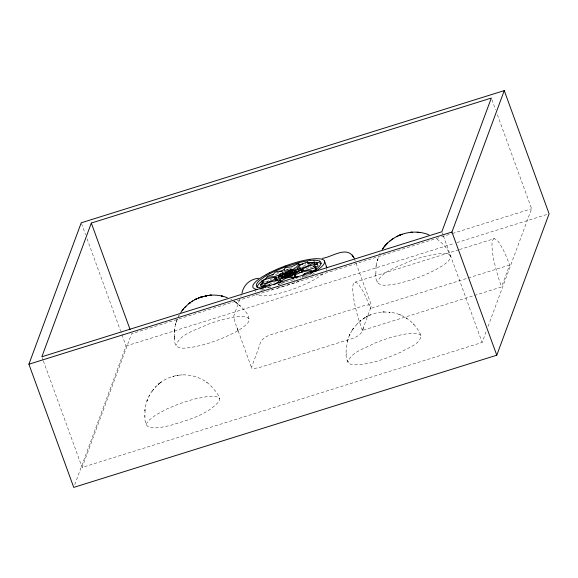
<?xml version="1.0" encoding="UTF-8"?>
<svg xmlns="http://www.w3.org/2000/svg" width="578" height="578" viewBox="0 0 578 578"><rect width="100%" height="100%" fill="white"/><g stroke="black" fill="none" stroke-linecap="round" stroke-linejoin="round"><path stroke-width="0.43" stroke-dasharray="2.89 2.17" d="M145.006 409.6L144.912 410.864C145.403 403.661 148.033 396.609 152.317 390.8L151.429 392.036L155.244 387.26L159.304 383.525L158.473 384.189M177.229 319.28C174.65 325.493 173.761 332.401 174.635 339.069L174.375 336.186L174.484 337.87L174.448 337.408C173.718 348.137 179.975 349.011 188.681 347.746C200.898 346.15 212.704 342.234 224.047 337.516C232.566 333.542 241.785 329.749 248.128 322.553C251.986 314.425 239.754 305.668 234.126 301.116L238.461 304.281M144.977 409.968C145.302 415.351 143.315 424.259 148.972 427.258C155.916 428.89 163.112 426.932 169.925 425.538C187.308 420.22 207.271 415.17 219.496 400.894C220.117 395.041 214.265 389.977 210.826 385.75C205.356 380.454 198.297 376.892 190.819 375.49C179.556 373.431 167.454 376.538 158.726 383.987L160.583 382.506M376.083 265.959L375.859 274.138L375.765 272.686M174.505 330.11L174.65 328.904M376.184 265.266L378.626 256.357M376.032 266.335L376.227 264.912M356.07 263.279L371.394 305.242L370.036 309.642M347.84 339.763C346.677 346.822 342.299 364.487 353.628 364.863C370.086 364.819 385.916 358.678 400.8 352.19C406.811 348.115 421.983 343.896 420.733 334.857C415.286 322.408 402.787 313.355 389.247 312.156L390.15 312.25L382.903 311.968L376.972 312.777L369.566 315.205L364.068 318.146L364.863 317.654M352.074 330.327L349.004 336.382L347.32 341.706M175.871 323.189L175.409 324.843L177.699 318.175M255.108 292.128L255.527 291.009M326.852 268.719L326.433 269.839A38.336 8.952 -20 0 1 326.079 270.446M363.396 327.574C362.262 335.796 353.758 338.361 346.8 340.211L260.483 367.175L253.778 368.67L251.914 368.461L251.509 367.615L251.835 366.524L259.58 345.536C261.458 334.669 274.666 334.286 283.018 330.948L364.458 305.531L370.296 304.678L371.394 305.242M176.066 322.495L176.225 322.025M240.788 296.449L241.171 295.401M74.75 484.653L126.055 345.984L120.816 331.584M486.069 331.808L482.131 342.451L82.134 467.45L131.603 333.737L158.798 325.241M239.646 299.599L233.779 315.877L234.408 320.812L238.454 331.772L236.836 327.249M459.568 249.523L494.327 238.649C499.038 240.332 500.786 245.982 503.257 249.898A39.253 7.413 72.6 0 1 508.965 263.163L509.63 265.027L501.509 286.984L362.327 330.471L370.455 308.493L368.338 302.944A39.008 7.369 72.6 0 0 362.312 290.084L358.844 284.81A39.55 7.471 72.6 0 0 354.993 282.143A39.044 7.377 72.6 0 0 352.782 287.895M488.042 326.476L531.601 208.745L497.116 113.989M379.594 254.161L380.064 253.207M148.9 396.385L149.601 395.02M178.183 317.076L179.541 314.548M178.739 316.022L178.978 315.588M352.168 330.183L357.818 323.153L364.971 317.589M153.004 389.875L153.726 388.98M156.046 386.444L155.244 387.26M357.941 323.037L357.182 323.81M281.081 284.036L284.073 281.558M322.9 273.849L319.923 276.125A38.423 8.966 -20 0 1 316.231 278.502L313.428 280.12A38.321 8.945 -20 0 1 308.76 282.548A37.78 8.822 -20 0 1 305.401 284.138A38.025 8.88 -20 0 1 300.069 286.442L294.52 288.603A38.076 8.887 -20 0 1 288.884 290.553L285.149 291.724A38.076 8.887 -20 0 1 279.673 293.241L274.478 294.44A38.025 8.88 -20 0 1 269.688 295.293A37.78 8.822 -20 0 1 266.776 295.669A38.321 8.945 -20 0 1 262.918 295.9L259.753 295.763A37.628 8.786 -20 0 1 258.07 295.452A38.321 8.945 -20 0 1 255.743 294.346M278.054 284.882L279.261 283.928M275.431 274.716L278.675 273.264M161.161 382.094L160.352 382.701L161.399 381.914M363.389 318.601L364.27 318.008L363.483 318.536M267.101 281.537L268.539 280.727M285.705 270.251L288.538 269.225M276.262 281.103L270.114 283.906M293.14 279.68L291.131 280.785L286.117 281.392M302.793 266.357L307.409 264.24M285.337 281.782L281.421 283.726L279.253 284.405L278.733 284.087L279.492 286.168M368.786 315.537L368.005 315.913M306.087 268.871L310.928 266.718M370.339 314.894L369.747 315.14L370.534 314.815M494.327 238.649L493.431 238.981C491.228 241.922 492.131 245.997 492.167 249.421A39.506 7.463 72.6 0 0 494.19 261.899L497.976 276.407L501.509 286.984M310.184 267.961L312.402 267.152M458.744 249.783L354.993 282.143M305.74 275.655L308.63 274.752M159.622 324.981L212.444 308.479M213.275 308.219L286.067 285.474M286.898 285.214L295.17 282.628M296.001 282.367L440.848 237.103M441.671 236.843L451.591 233.75M452.415 233.49L531.601 208.745M126.055 345.984L454.409 243.374M456.916 242.594L547.424 214.315M509.63 265.027L370.455 308.493M286.269 269.651L288.516 268.951M289.267 268.719L294.513 267.087M265.468 281.811L269.767 280.532M266.472 287.844L269.579 286.941M181.174 374.949L182.243 374.905M259.84 289.788L261.357 290.062A34.297 8.005 -20 0 0 262.224 290.149M400.373 314.959L399.579 314.663L400.662 315.068M230.745 299.202L231.865 299.823M296.247 278.394L297.432 279.116M233.931 301.001L235.029 301.723M206.194 381.964L207.17 382.636M407.194 318.731L405.908 317.842M436.816 239.01C443.073 243.36 448.701 249.689 450.732 257.08C449.59 261.249 445.349 263.568 442.083 265.981C428.414 274.398 413.125 280.055 397.498 283.574A38.227 8.923 -20 0 1 392.513 284.47C382.911 286.117 374.754 286.204 375.823 273.726M236.301 302.648L237.377 303.45M413.256 323.767L414.101 324.728M421.022 335.478C417.345 331.837 411.204 333.651 406.63 333.867C395.388 335.587 384.5 339.142 374.009 343.476C365.26 348.447 351.041 351.684 347.949 362.334M249.161 318.846C246.698 315.646 241.879 316.549 238.324 316.607C227.746 317.654 217.48 320.797 207.538 324.46C197.17 329.8 180.314 333.405 175.965 345.348M450.659 256.105C447.726 252.059 441.484 253.807 437.192 253.944C427.286 255.31 417.663 258.243 408.328 261.776C398.134 267.087 381.798 270.605 377.398 282.36M219.64 398.61L219.38 397.975L219.792 398.986L218.426 397.317L215.095 396.378L207.011 396.573L193.709 399.203L180.264 403.415L167.179 408.812L155.598 415.069L148.409 420.77L146.675 423.313L146.516 425.343M354.256 258.359L355.297 261.169M362.327 330.471L358.367 318.478A39.362 7.435 72.6 0 1 352.768 287.765M491.929 99.734L495.592 109.798M442.148 232.602L443.066 235.116M443.369 235.954L482.131 342.451M305.206 262.607L305.964 264.688M302.532 275.879L303.038 277.267M299.881 276.992L300.387 278.386M293.797 279.282L294.303 280.677M277.765 271.176L278.524 273.264M81.512 223.599L85.587 234.798M87.047 238.801L120.527 330.789M42.151 357.601L43.068 360.116M43.372 360.954L82.134 467.45M238.143 330.912L251.509 367.615M347.313 360.043L347.732 361.633M346.309 353.599L346.41 354.798M144.811 415.438L144.897 416.731M270.93 287.338A34.023 7.94 -20 0 1 266.92 287.895A34.442 8.041 -20 0 1 265.699 288.003M264.5 289.419A38.321 8.945 -20 0 1 261.863 289.614M304.707 276.089A34.442 8.041 -20 0 1 303.219 276.804A34.023 7.94 -20 0 1 301.687 277.519M299.274 281.002A34.391 8.027 -20 0 1 294.332 282.989L277.693 288.191A34.391 8.027 -20 0 1 276.132 288.552M273.127 289.173A34.391 8.027 -20 0 1 271.689 289.426M314.475 273.098A34.297 8.005 -20 0 1 313.37 273.813A34.702 8.099 -20 0 1 312.192 274.536M276.486 272.917A34.023 7.94 -20 0 1 278.054 272.216M311.152 273.871A38.321 8.945 -20 0 1 308.096 275.489M306.485 276.298A37.78 8.822 -20 0 1 304.83 277.1M270.034 279.918A38.321 8.945 -20 0 1 271.595 279.109M174.375 332.054L174.346 332.545L174.462 330.84L174.375 332.054M377.535 259.363L377.145 260.714L377.535 259.363M147.441 399.665L146.899 401.139L147.441 399.665M349.993 334.149L349.444 335.348L349.993 334.149M353.339 328.412L352.696 329.366L353.339 328.412M158.17 384.457L158.986 383.785L158.17 384.457M360.918 320.407L360.145 321.057L360.918 320.407M367.362 316.26L366.452 316.758L368.15 315.841L367.362 316.26M172.836 376.415L173.588 376.227L172.836 376.415M177.251 375.425L176.731 375.512L177.887 375.332L177.251 375.425M384.182 311.947L382.903 311.968L384.182 311.947M240.47 306.174L239.27 305.04L240.47 306.174"/><path stroke-width="0.87" d="M241.922 293.342C243.548 285.041 249.79 279.131 258.489 278.3M28.9 364.212L81.223 222.797L504.262 90.602L549.1 213.788L496.777 355.203L73.738 487.399L28.9 364.212L451.945 232.016L504.262 90.602M91.317 223.05L41.847 356.763L441.845 231.764L491.314 98.058L91.317 223.05L130.079 329.547M264.002 286.096L261.09 286.717L260.375 284.521L264.225 281.869L261.624 281.139L262.383 283.227M263.799 287.504C262.549 282.44 274.543 281.768 277.541 279.542L278.047 280.93M276.009 280.409L275.663 278.582L274.42 278.495L276.183 277.165C271.255 277.96 265.952 278.589 261.624 281.139M277.541 279.542L277.303 280.193L280.388 279.615L281.146 281.703M282.808 273.076L283.169 272.094C279.918 270.504 275.121 270.714 273.387 274.377L267.925 276.183L266.559 277.281L273.82 276.652L278.43 275.403L280.243 273.972L282.808 273.076L283.314 274.463M284.896 271.559L285.698 272.852M290.647 276.219L290.142 274.832L291.471 273.835L292.952 273.278L293.458 274.666M297.482 269.847C296.608 265.526 304.245 263.091 307.655 262.029L308.414 264.117M311.882 272.867L311.123 270.779L307.915 270.822L301.738 271.978L294.874 274.991L294.592 275.757L296.673 277.035L298.277 277.014M295.351 277.837L295.633 277.079L294.874 274.991M301.723 272.18L301.261 270.685L303.269 269.572L301.94 269.695L302.446 271.089M301.94 269.695L302.186 269.045L308.688 266.147L317.271 263.655L318.03 265.743L315.248 267.73M311.679 273.416L311.123 270.779M310.798 271.472L315.899 269.781L315.14 267.693L315.501 266.711L313.016 266.523L317.271 263.655M315.899 269.781L316.26 268.799L315.501 266.711M298.985 263.871C297.41 266.942 294.036 269.738 290.438 269.724L286.385 271.183L284.94 270.771L284.101 269.586L284.947 268.163L286.146 267.498L291.522 266.783L297.345 264.002L298.985 263.871L299.751 265.959L299.144 265.858M382.253 249.486C391.913 234.524 412.425 227.978 428.919 234.834M180.769 312.539C185.328 305.748 192.019 300.322 199.735 297.562L198.348 298.096M382.824 248.67L384.038 247.03M282.548 278.271L282.042 276.884L281.399 277.758L288.212 276.587L290.662 275.15L293.516 274.355L295.199 273.25L294.679 272.932L297.446 271.487L297.251 271.161L294.881 271.516L295.387 272.91M280.388 279.615L279.102 281.363L274.001 284.788M183.125 309.389L182.135 310.624L183.407 309.049M303.103 275.186L304.259 273.791L310.921 271.328M302.843 270.099L300.582 270.612L299.823 268.532L300.379 267.874L296.976 268.452M299.823 268.532C304.909 267.376 310.198 265.208 314.345 262.058L315.104 264.146M184.909 307.351L185.979 306.239M279.058 283.213C282.288 279.427 287.786 276.689 292.663 277.512L293.545 278.589M389.442 241.431L390.345 240.679M294.881 271.516L296.203 270.526L289.065 271.696L286.977 273.026L284.535 273.596L282.526 274.702L283.365 277.44L281.573 278.256M189.642 303.118L188.753 303.775L190.603 302.424M189.938 302.894L189.064 303.537L190.256 302.662M391.248 239.986L392.173 239.328M192.315 301.217L191.795 301.593L192.626 301.001M392.924 238.801L392.065 239.408M266.263 274.478L262.152 276.898A37.628 8.786 -20 0 0 259.76 278.473A38.227 8.923 -20 0 0 253.251 284.737L252.839 285.879A38.336 8.952 -20 0 0 252.947 287.324A38.227 8.923 -20 0 0 255.794 289.202A37.628 8.786 -20 0 0 257.485 289.513M275.496 279.022L265.627 283.263L260.331 284.629M282.606 275.352L280.279 276.465L280.352 277.115L282.042 276.884M287.981 273.77L286.775 274.434L286.854 275.085L290.026 274.29L291.428 273.076L287.981 273.77L288.487 275.164M285.048 278.069L284.289 275.988L285.25 275.106L284.694 274.897L285.2 276.284M283.365 277.44L283.285 276.79L285.294 275.677L284.535 273.596M284.289 275.988L286.529 275.959L290.142 274.832M294.115 274.275L293.357 272.187L292.352 273.177L292.952 273.278M195.928 299.173L194.8 299.772M396.905 236.445L398.885 235.506M291.702 275.785L298.169 272.13L299.216 270.164L298.176 269.529L295.929 269.55A12.059 2.818 -20 0 0 284.015 273.278L279.037 276.371L278.43 278.011L279.47 278.647L281.717 278.618L291.702 275.785L292.461 277.874L295.329 276.465M279.658 271.523L281.284 270.844A33.82 7.897 -20 0 1 284.6 269.536M401.5 234.451L399.463 235.268L402.064 234.256L399.846 235.138M400.272 234.935L401.002 234.632M199.114 297.8L202.358 296.702M285.164 266.003L279.615 268.156A38.025 8.88 -20 0 0 274.29 270.461A37.78 8.822 -20 0 0 269.319 272.859M315.14 267.693L307.236 270.071L301.217 270.793M200.877 297.15L208.311 295.445L207.56 295.546C214.171 294.491 221.063 295.286 227.291 297.713M322.314 258.38C332.025 257.138 347.277 245.115 353.815 257.701L352.212 255.035L354.256 258.359M284.694 274.897L290.748 272.325L293.357 272.187M299.057 270.417L301.145 269.955M293.559 273.192L295.726 272.52L294.961 270.432M201.462 296.94L200.479 297.273L203.311 296.449M263.293 286.11L269.594 284.629L270.099 286.016M202.51 296.651L201.671 296.882L203.377 296.427L202.777 296.579M276.118 278.321L279.196 277.491L278.43 275.403M314.345 262.058L308.052 263.546L307.655 262.029M417.143 232.219L418.797 232.385M419.693 232.479L420.083 232.515M319.526 261.075L316.809 260.375A34.702 8.099 -20 0 0 313.962 260.245M298.934 271.609L299.975 272.252M451.945 232.016L496.777 355.203M310.003 259.305A37.78 8.822 -20 0 1 314.266 258.814A38.321 8.945 -20 0 1 316.766 258.698L318.955 258.749A38.148 8.908 -20 0 1 322.329 259.363L323.47 259.912A38.105 8.894 -20 0 1 324.468 261.025L326.736 267.282A38.336 8.952 -20 0 1 326.873 267.722M313.782 262.715L314.288 264.11M304.259 273.791L304.765 275.186M302.186 269.045L302.691 270.432M301.261 270.685L302.019 272.765M300.459 268.524L301.217 270.605M299.744 267.881L300.249 269.269M297.576 268.553L298.082 269.948M295.965 271.176L296.471 272.57M294.679 272.932L295.185 274.319M291.717 269.709L292.222 271.104M292.078 271.335L293.313 274.716M290.438 269.724L290.944 271.118M290.835 271.241L291.341 272.628M290.149 273.091L290.655 274.485M288.827 270.612L289.332 272.007M290.264 274.507L290.77 275.894M289.065 271.696L289.571 273.083M289.144 274.947L289.65 276.342M287.338 275.518L287.844 276.905M285.98 273.141L286.486 274.536M286.529 275.959L287.035 277.346M286.291 275.742L286.796 277.137M282.526 274.702L283.285 276.79M281.883 275.583L282.642 277.664M280.243 273.972L280.749 275.359M279.441 274.413L280.106 276.241M276.183 277.165L276.746 279.795L275.981 277.715M275.663 278.582L276.168 279.976M264.941 285.987L265.447 287.374M261.653 284.506L262.412 286.587M269.594 284.629L269.753 285.929M257.159 287.692L257.123 287.259A34.073 7.955 -20 0 1 257.875 285.243L258.763 284.08A34.34 8.02 -20 0 1 260.736 282.18L265.562 278.712A34.275 7.998 -20 0 1 266.733 277.989M263.452 288.111A34.275 7.998 -20 0 1 260.599 287.981L257.42 287.013A34.34 8.02 -20 0 1 256.524 286.009L256.365 285.178A34.073 7.955 -20 0 1 257.109 283.155L258.005 281.992A34.34 8.02 -20 0 1 259.984 280.084L264.803 276.624A34.275 7.998 -20 0 1 268.503 274.456A34.442 8.041 -20 0 1 274.196 271.544A34.023 7.94 -20 0 1 277.296 270.128L280.525 268.763A33.82 7.897 -20 0 1 285.518 266.819L298.884 262.643A33.82 7.897 -20 0 1 303.558 261.559L306.485 261.01A34.023 7.94 -20 0 1 310.494 260.461A34.42 8.034 -20 0 1 313.941 260.216M315.263 271.458A38.105 8.894 -20 0 0 318.724 269.11L320.624 267.607A38.105 8.894 -20 0 0 322.813 265.49A38.336 8.952 -20 0 0 324.157 263.611L324.576 262.47A38.336 8.952 -20 0 0 324.46 261.032M285.156 266.003A38.105 8.894 -20 0 1 290.799 264.045L294.542 262.874A38.105 8.894 -20 0 1 300.018 261.357L305.213 260.158A38.025 8.88 -20 0 1 309.945 259.32M266.314 274.427A38.227 8.923 -20 0 1 269.362 272.809M319.533 261.046A34.42 8.034 -20 0 1 320.898 262.318L321.05 263.178A34.073 7.955 -20 0 1 320.299 265.194L319.403 266.357A34.42 8.034 -20 0 1 316.621 268.929L312.611 271.725A34.702 8.099 -20 0 1 310.198 273.177M308.63 262.874A34.023 7.94 -20 0 1 311.253 262.542A34.442 8.041 -20 0 1 312.474 262.434M299.642 264.724A33.82 7.897 -20 0 1 302.8 263.973M316.665 262.383A34.275 7.998 -20 0 1 320.255 263.163A34.42 8.034 -20 0 1 321.137 263.727M314.721 262.333A34.702 8.099 -20 0 1 316.693 262.376M326.173 266.494A38.105 8.894 -20 0 1 326.736 267.282M272.036 275.063A34.34 8.02 -20 0 1 273.481 274.34M385.367 245.433L384.688 246.25L386.126 244.602L385.367 245.433M386.899 243.8L386.111 244.624L387.73 242.984L386.899 243.8M196.347 298.956L195.682 299.31L196.347 298.956M205.356 295.929L205.002 296.008L206.787 295.69L205.356 295.929M206.693 295.654L205.638 295.842L207.148 295.582L206.693 295.654M412.063 232.219L410.467 232.349L412.063 232.219M211.237 295.134L209.966 295.228L211.237 295.134M222.682 296.268L221.36 295.936L222.682 296.268"/></g></svg>
